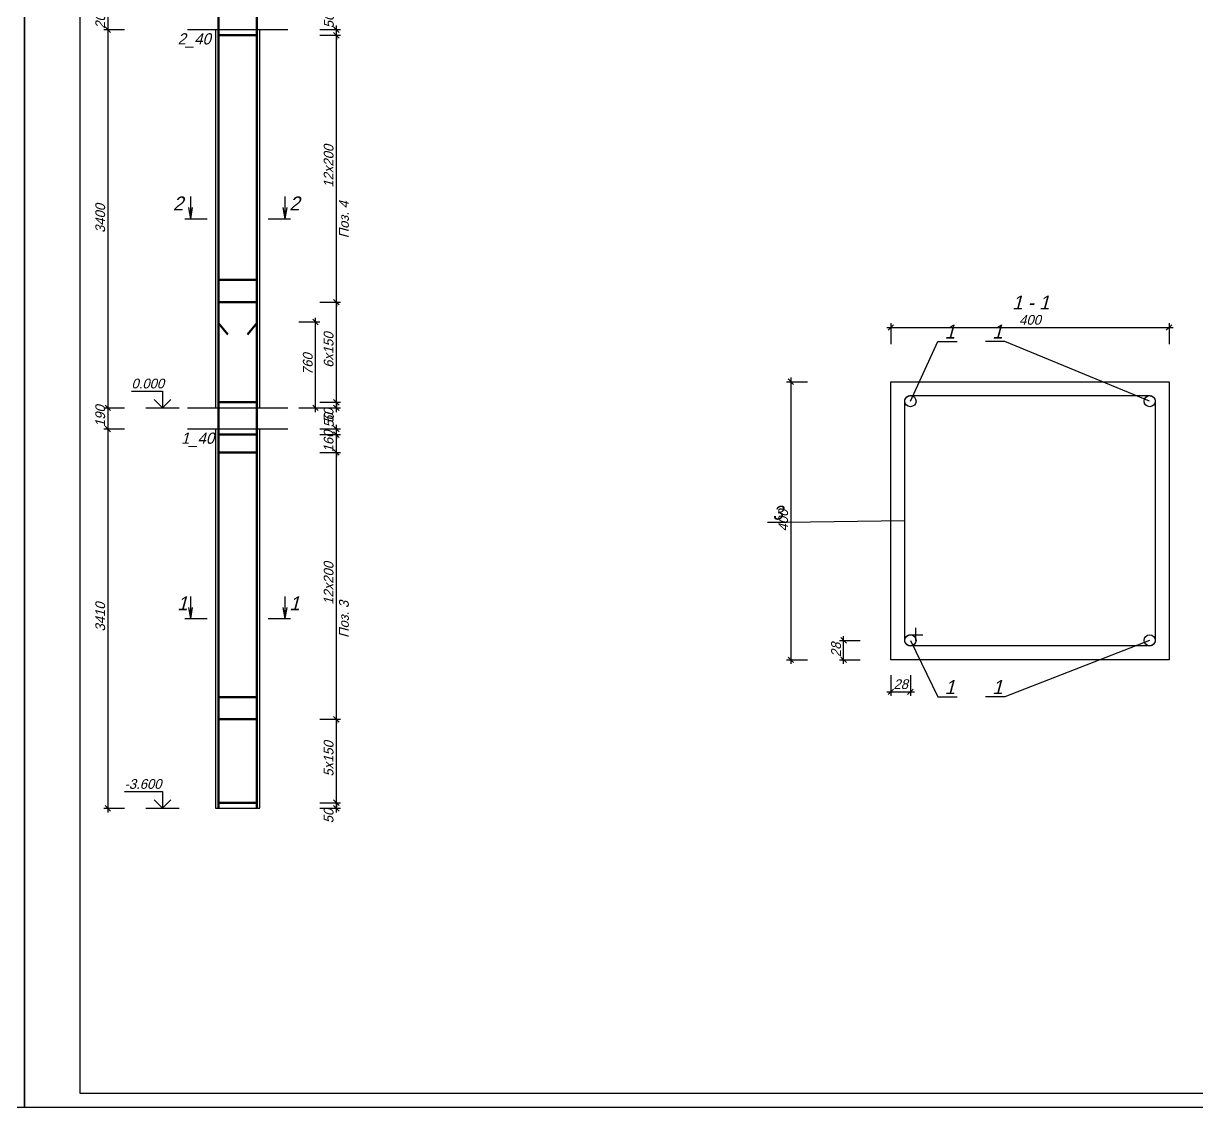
# Model space of a CAD drawing. Extents: x -483223 to 550073, y -164053 to -64662.
# Drawn here: x 382038 to 424207, y -124202 to -85218 of the extents above; entities that cross this region are included whole.
import ezdxf

# ---------------------------------------------------------------- set-up
doc = ezdxf.new("R2010")
doc.units = 0
doc.header["$MEASUREMENT"] = 0
doc.layers.get('0').update_dxf_attribs({"color": 40, "linetype": 'CONTINUOUS'})
for name, color, linetype in [('ARM', 3, 'CONTINUOUS'), ('OPAL', 4, 'CONTINUOUS'), ('OTM', 9, 'CONTINUOUS'), ('RAZM', 6, 'CONTINUOUS'), ('TEXT', 5, 'CONTINUOUS'), ('VYNOS', 3, 'CONTINUOUS')]:
    doc.layers.add(name, color=color, linetype=linetype)
doc.layers.add('АРМАТУРА', color=11, linetype='CONTINUOUS', lineweight=50)
doc.styles.add('MONOMAKH', font='MONOMAKH', dxfattribs={"height": 3})

msp = doc.modelspace()

# ---------------------------------------------------------------- linework, layer by layer
at = {"color": 7}
for p, q in [((382072.6753, -64801.5622), (382072.6753, -124201.5622)), ((382072.6753, -124201.5622), (382072.6753, -64801.5622)), ((384072.6753, -123701.5622), (384072.6753, -65301.5622)), ((465572.6753, -123701.5622), (384072.6753, -123701.5622)), ((382072.6753, -124201.5622), (298072.6753, -124201.5622)), ((466072.6753, -124201.5622), (382072.6753, -124201.5622))]:
    msp.add_line(p, q, dxfattribs=at)
at = {"layer": 'ARM', "color": 1}
for p, q in [((413763.2026, -98675.7535), (413765.4182, -98673.0588)), ((413765.4182, -98673.0588), (413767.6857, -98670.4068)), ((413767.6857, -98670.4068), (413769.9959, -98667.7914)), ((413769.9959, -98667.7914), (413772.3518, -98665.2188)), ((413772.3518, -98665.2188), (413774.7505, -98662.6859)), ((413774.7505, -98662.6859), (413777.195, -98660.1987)), ((413777.195, -98660.1987), (413779.6852, -98657.7512)), ((413779.6852, -98657.7512), (413782.212, -98655.3494)), ((413782.212, -98655.3494), (413784.7847, -98652.9904)), ((413784.7847, -98652.9904), (413787.397, -98650.6772)), ((413787.397, -98650.6772), (413790.049, -98648.4097)), ((413790.049, -98648.4097), (413792.7406, -98646.1911)), ((413792.7406, -98646.1911), (413795.4689, -98644.0183)), ((413795.4689, -98644.0183), (413798.2368, -98641.8912)), ((413798.2368, -98641.8912), (413801.0383, -98639.816)), ((413801.0383, -98639.816), (413803.8795, -98637.7866)), ((413803.8795, -98637.7866), (413806.7543, -98635.8121)), ((413806.7543, -98635.8121), (413809.6626, -98633.8834)), ((413809.6626, -98633.8834), (413812.6014, -98632.0065)), ((413812.6014, -98632.0065), (413815.5769, -98630.1816)), ((413815.5769, -98630.1816), (413818.5829, -98628.4116)), ((413818.5829, -98628.4116), (413821.6163, -98626.6904)), ((413821.6163, -98626.6904), (413824.6834, -98625.0241)), ((413824.6834, -98625.0241), (413827.7748, -98623.4128)), ((413827.7748, -98623.4128), (413830.8967, -98621.8533)), ((413830.8967, -98621.8533), (413834.0461, -98620.3488)), ((413834.0461, -98620.3488), (413837.22, -98618.9023)), ((413837.22, -98618.9023), (413840.4182, -98617.5076)), ((413840.4182, -98617.5076), (413843.6409, -98616.171)), ((413843.6409, -98616.171), (413846.8849, -98614.8892)), ((413846.8849, -98614.8892), (413850.1533, -98613.6655)), ((413850.1533, -98613.6655), (413853.4401, -98612.4997)), ((413853.4401, -98612.4997), (413856.7482, -98611.3919)), ((413856.7482, -98611.3919), (413860.0746, -98610.3391)), ((413860.0746, -98610.3391), (413863.4193, -98609.3472)), ((413863.4193, -98609.3472), (413866.7824, -98608.4103)), ((413866.7824, -98608.4103), (413870.1576, -98607.5345)), ((413870.1576, -98607.5345), (413873.5512, -98606.7197)), ((413873.5512, -98606.7197), (413876.9569, -98605.9628)), ((413876.9569, -98605.9628), (413880.3749, -98605.264)), ((413880.3749, -98605.264), (413883.8051, -98604.6262)), ((413883.8051, -98604.6262), (413887.2444, -98604.0463)), ((413887.2444, -98604.0463), (413890.6959, -98603.5275)), ((413890.6959, -98603.5275), (413894.1536, -98603.0698)), ((413894.1536, -98603.0698), (413897.6204, -98602.673)), ((413897.6204, -98602.673), (413901.0933, -98602.3373)), ((413901.0933, -98602.3373), (413904.5692, -98602.0596)), ((413904.5692, -98602.0596), (413908.0513, -98601.843)), ((413908.0513, -98601.843), (413911.5394, -98601.6904)), ((413911.5394, -98601.6904), (413915.0245, -98601.5958)), ((413915.0245, -98601.5958), (413918.5158, -98601.5622)), ((413918.5158, -98601.5622), (413918.6744, -98601.5622)), ((413918.6744, -98601.5622), (422518.6744, -98601.5622)), ((422518.6744, -98601.5622), (422522.1626, -98601.5927)), ((422522.1626, -98601.5927), (422525.6508, -98601.6843)), ((422525.6508, -98601.6843), (422529.1359, -98601.8369)), ((422529.1359, -98601.8369), (422532.6179, -98602.0505)), ((422532.6179, -98602.0505), (422536.0969, -98602.3221)), ((422536.0969, -98602.3221), (422539.5698, -98602.6578)), ((422539.5698, -98602.6578), (422543.0366, -98603.0515)), ((422543.0366, -98603.0515), (422546.4943, -98603.5062)), ((422546.4943, -98603.5062), (422549.9458, -98604.0219)), ((422549.9458, -98604.0219), (422553.3882, -98604.5987)), ((422553.3882, -98604.5987), (422556.8184, -98605.2335)), ((422556.8184, -98605.2335), (422560.2363, -98605.9293)), ((422560.2363, -98605.9293), (422563.6421, -98606.683)), ((422563.6421, -98606.683), (422567.0357, -98607.4979)), ((422567.0357, -98607.4979), (422570.4139, -98608.3707)), ((422570.4139, -98608.3707), (422573.7739, -98609.3015)), ((422573.7739, -98609.3015), (422577.1187, -98610.2933)), ((422577.1187, -98610.2933), (422580.4481, -98611.34)), ((422580.4481, -98611.34), (422583.7562, -98612.4478)), ((422583.7562, -98612.4478), (422587.046, -98613.6105)), ((422587.046, -98613.6105), (422590.3145, -98614.8343)), ((422590.3145, -98614.8343), (422593.5585, -98616.1099)), ((422593.5585, -98616.1099), (422596.7842, -98617.4466)), ((422596.7842, -98617.4466), (422599.9824, -98618.8351)), ((422599.9824, -98618.8351), (422603.1593, -98620.2817)), ((422603.1593, -98620.2817), (422606.3087, -98621.7831)), ((422606.3087, -98621.7831), (422609.4307, -98623.3395)), ((422609.4307, -98623.3395), (422612.5252, -98624.9509)), ((422612.5252, -98624.9509), (422615.5922, -98626.6141)), ((422615.5922, -98626.6141), (422618.6287, -98628.3322)), ((422618.6287, -98628.3322), (422621.6347, -98630.1022)), ((422621.6347, -98630.1022), (422624.6101, -98631.9241)), ((422624.6101, -98631.9241), (422627.552, -98633.7979)), ((422627.552, -98633.7979), (422630.4634, -98635.7205)), ((422630.4634, -98635.7205), (422633.3381, -98637.6981)), ((422633.3381, -98637.6981), (422636.1793, -98639.7214)), ((422636.1793, -98639.7214), (422638.9839, -98641.7966)), ((422638.9839, -98641.7966), (422641.7549, -98643.9206)), ((422641.7549, -98643.9206), (422644.4862, -98646.0904)), ((422644.4862, -98646.0904), (422647.1779, -98648.309)), ((422647.1779, -98648.309), (422649.8329, -98650.5734)), ((422649.8329, -98650.5734), (422652.4452, -98652.8836)), ((422652.4452, -98652.8836), (422655.0178, -98655.2396)), ((422655.0178, -98655.2396), (422657.5508, -98657.6413)), ((422657.5508, -98657.6413), (422660.038, -98660.0858)), ((422660.038, -98660.0858), (422662.4855, -98662.5729)), ((422662.4855, -98662.5729), (422664.8872, -98665.1028)), ((422664.8872, -98665.1028), (422667.2462, -98667.6724)), ((422667.2462, -98667.6724), (422669.5595, -98670.2847)), ((422669.5595, -98670.2847), (422671.8269, -98672.9367)), ((422671.8269, -98672.9367), (422674.0455, -98675.6284)), ((413718.6744, -98801.5622), (413718.705, -98798.074)), ((413718.6744, -107401.5622), (413718.6744, -98801.5622)), ((413718.705, -98798.074), (413718.7965, -98794.5859)), ((413718.7965, -98794.5859), (413718.9491, -98791.1008)), ((413718.9491, -98791.1008), (413719.1597, -98787.6187)), ((413719.1597, -98787.6187), (413719.4343, -98784.1397)), ((413719.4343, -98784.1397), (413719.77, -98780.6668)), ((413719.77, -98780.6668), (413720.1637, -98777.2)), ((413720.1637, -98777.2), (413720.6184, -98773.7424)), ((413720.6184, -98773.7424), (413721.1342, -98770.2908)), ((413721.1342, -98770.2908), (413721.7109, -98766.8515)), ((413721.7109, -98766.8515), (413722.3457, -98763.4183)), ((413722.3457, -98763.4183), (413723.0415, -98760.0003)), ((413723.0415, -98760.0003), (413723.7953, -98756.5945)), ((413723.7953, -98756.5945), (413724.6101, -98753.201)), ((413724.6101, -98753.201), (413725.4829, -98749.8257)), ((413725.4829, -98749.8257), (413726.4137, -98746.4627)), ((413726.4137, -98746.4627), (413727.4055, -98743.118)), ((413727.4055, -98743.118), (413728.4523, -98739.7885)), ((413728.4523, -98739.7885), (413729.5601, -98736.4804)), ((413729.5601, -98736.4804), (413730.7228, -98733.1906)), ((413730.7228, -98733.1906), (413731.9435, -98729.9222)), ((413731.9435, -98729.9222), (413733.2222, -98726.6782)), ((413733.2222, -98726.6782), (413734.5588, -98723.4525)), ((413734.5588, -98723.4525), (413735.9474, -98720.2542)), ((413735.9474, -98720.2542), (413737.3939, -98717.0804)), ((413737.3939, -98717.0804), (413738.8954, -98713.931)), ((413738.8954, -98713.931), (413740.4518, -98710.806)), ((413740.4518, -98710.806), (413742.0601, -98707.7115)), ((413742.0601, -98707.7115), (413743.7263, -98704.6445)), ((413743.7263, -98704.6445), (413745.4414, -98701.608)), ((413745.4414, -98701.608), (413747.2114, -98698.602)), ((413747.2114, -98698.602), (413749.0333, -98695.6265)), ((413749.0333, -98695.6265), (413750.9071, -98692.6846)), ((413750.9071, -98692.6846), (413752.8328, -98689.7733)), ((413752.8328, -98689.7733), (413754.8073, -98686.8985)), ((413754.8073, -98686.8985), (413756.8336, -98684.0573)), ((413756.8336, -98684.0573), (413758.9088, -98681.2528)), ((413758.9088, -98681.2528), (413761.0298, -98678.4848)), ((413761.0298, -98678.4848), (413763.2026, -98675.7535)), ((422674.0455, -98675.6284), (422676.2184, -98678.3566)), ((422676.2184, -98678.3566), (422678.3455, -98681.1246)), ((422678.3455, -98681.1246), (422680.4207, -98683.9291)), ((422680.4207, -98683.9291), (422682.4501, -98686.7673)), ((422682.4501, -98686.7673), (422684.4276, -98689.642)), ((422684.4276, -98689.642), (422686.3533, -98692.5504)), ((422686.3533, -98692.5504), (422688.2301, -98695.4923)), ((422688.2301, -98695.4923), (422690.0551, -98698.4647)), ((422690.0551, -98698.4647), (422691.8251, -98701.4706)), ((422691.8251, -98701.4706), (422693.5463, -98704.5071)), ((422693.5463, -98704.5071), (422695.2125, -98707.5711)), ((422695.2125, -98707.5711), (422696.8239, -98710.6656)), ((422696.8239, -98710.6656), (422698.3833, -98713.7875)), ((422698.3833, -98713.7875), (422699.8878, -98716.9339)), ((422699.8878, -98716.9339), (422701.3344, -98720.1077)), ((422701.3344, -98720.1077), (422702.729, -98723.306)), ((422702.729, -98723.306), (422704.0657, -98726.5286)), ((422704.0657, -98726.5286), (422705.3474, -98729.7757)), ((422705.3474, -98729.7757), (422706.5712, -98733.0411)), ((422706.5712, -98733.0411), (422707.7369, -98736.3309)), ((422707.7369, -98736.3309), (422708.8447, -98739.639)), ((422708.8447, -98739.639), (422709.8976, -98742.9654)), ((422709.8976, -98742.9654), (422710.8894, -98746.3101)), ((422710.8894, -98746.3101), (422711.8263, -98749.6701)), ((422711.8263, -98749.6701), (422712.7022, -98753.0484)), ((422712.7022, -98753.0484), (422713.517, -98756.4389)), ((422713.517, -98756.4389), (422714.2738, -98759.8447)), ((422714.2738, -98759.8447), (422714.9727, -98763.2626)), ((422714.9727, -98763.2626), (422715.6105, -98766.6928)), ((422715.6105, -98766.6928), (422716.1903, -98770.1352)), ((422716.1903, -98770.1352), (422716.7061, -98773.5837)), ((422716.7061, -98773.5837), (422717.1669, -98777.0413)), ((422717.1669, -98777.0413), (422717.5636, -98780.5081)), ((422717.5636, -98780.5081), (422717.8993, -98783.981)), ((422717.8993, -98783.981), (422718.177, -98787.46)), ((422718.177, -98787.46), (422718.3906, -98790.9421)), ((422718.3906, -98790.9421), (422718.5463, -98794.4272)), ((422718.5463, -98794.4272), (422718.6409, -98797.9153)), ((422718.6409, -98797.9153), (422718.6744, -98801.4035)), ((422718.6744, -98801.4035), (422718.6744, -98801.5622)), ((422718.6744, -98801.5622), (422718.6744, -107401.5622)), ((414118.6744, -107401.5622), (414118.6744, -106951.5622)), ((413718.6744, -107401.7209), (413718.7019, -107398.2327)), ((413718.6744, -107401.8826), (413718.6744, -107401.5622)), ((413718.708, -107405.2091), (413718.6744, -107401.7209)), ((413718.7111, -107405.3708), (413718.6744, -107401.8826)), ((413718.7019, -107398.2327), (413718.7904, -107394.7446)), ((413718.8026, -107408.6972), (413718.708, -107405.2091)), ((413718.8087, -107408.8559), (413718.7111, -107405.3708)), ((413718.7904, -107394.7446), (413718.9399, -107391.2595)), ((413718.9552, -107412.1823), (413718.8026, -107408.6972)), ((413718.9644, -107412.3441), (413718.8087, -107408.8559)), ((413718.9399, -107391.2595), (413719.1505, -107387.7774)), ((413719.1719, -107415.6644), (413718.9552, -107412.1823)), ((413719.1841, -107415.8261), (413718.9644, -107412.3441)), ((413719.1505, -107387.7774), (413719.4221, -107384.2984)), ((413719.4496, -107419.1434), (413719.1719, -107415.6644)), ((413719.4618, -107419.3021), (413719.1841, -107415.8261)), ((413719.4221, -107384.2984), (413719.7517, -107380.8255)), ((413719.7853, -107422.6163), (413719.4496, -107419.1434)), ((413719.8036, -107422.775), (413719.4618, -107419.3021)), ((413719.7517, -107380.8255), (413720.1454, -107377.3587)), ((413720.182, -107426.08), (413719.7853, -107422.6163)), ((413720.2034, -107426.2418), (413719.8036, -107422.775)), ((413720.1454, -107377.3587), (413720.5971, -107373.898)), ((413720.6398, -107429.5407), (413720.182, -107426.08)), ((413720.6642, -107429.6994), (413720.2034, -107426.2418)), ((413720.5971, -107373.898), (413721.1097, -107370.4465)), ((413721.1586, -107432.9892), (413720.6398, -107429.5407)), ((413721.183, -107433.1479), (413720.6642, -107429.6994)), ((413721.1097, -107370.4465), (413721.6835, -107367.0071)), ((413721.7384, -107436.4316), (413721.1586, -107432.9892)), ((413721.7659, -107436.5872), (413721.183, -107433.1479)), ((413721.6835, -107367.0071), (413722.3152, -107363.5739)), ((413722.3762, -107439.8618), (413721.7384, -107436.4316)), ((413722.4067, -107440.0174), (413721.7659, -107436.5872)), ((413722.3152, -107363.5739), (413723.0079, -107360.1559)), ((413723.072, -107443.2797), (413722.3762, -107439.8618)), ((413723.1056, -107443.4354), (413722.4067, -107440.0174)), ((413723.0079, -107360.1559), (413723.7587, -107356.7502)), ((413723.8319, -107446.6855), (413723.072, -107443.2797)), ((413723.8685, -107446.8411), (413723.1056, -107443.4354)), ((413723.7587, -107356.7502), (413724.5704, -107353.3566)), ((413724.6467, -107450.076), (413723.8319, -107446.6855)), ((413724.6864, -107450.2316), (413723.8685, -107446.8411)), ((413724.5704, -107353.3566), (413725.4402, -107349.9783)), ((413725.5226, -107453.4543), (413724.6467, -107450.076)), ((413725.5653, -107453.6069), (413724.6864, -107450.2316)), ((413725.4402, -107349.9783), (413726.371, -107346.6153)), ((413726.4595, -107456.8143), (413725.5226, -107453.4543)), ((413726.5022, -107456.9699), (413725.5653, -107453.6069)), ((413726.371, -107346.6153), (413727.3597, -107343.2675)), ((413727.4513, -107460.159), (413726.4595, -107456.8143)), ((413727.4971, -107460.3116), (413726.5022, -107456.9699)), ((413727.3597, -107343.2675), (413728.4034, -107339.9411)), ((413728.5011, -107463.4854), (413727.4513, -107460.159)), ((413728.553, -107463.638), (413727.4971, -107460.3116)), ((413728.4034, -107339.9411), (413729.5082, -107336.6299)), ((413729.6119, -107466.7935), (413728.5011, -107463.4854)), ((413729.6638, -107466.9461), (413728.553, -107463.638)), ((413729.5082, -107336.6299), (413730.6709, -107333.3402)), ((413730.7777, -107470.0803), (413729.6119, -107466.7935)), ((413730.8326, -107470.2329), (413729.6638, -107466.9461)), ((413730.6709, -107333.3402), (413731.8886, -107330.0717)), ((413732.0015, -107473.3487), (413730.7777, -107470.0803)), ((413732.0595, -107473.4982), (413730.8326, -107470.2329)), ((413731.8886, -107330.0717), (413733.1642, -107326.8247)), ((413733.2832, -107476.5927), (413732.0015, -107473.3487)), ((413733.3412, -107476.7423), (413732.0595, -107473.4982)), ((413733.1642, -107326.8247), (413734.4948, -107323.5989)), ((413734.6199, -107479.8154), (413733.2832, -107476.5927)), ((413734.6809, -107479.9649), (413733.3412, -107476.7423)), ((413734.4948, -107323.5989), (413735.8833, -107320.3976)), ((413736.0115, -107483.0167), (413734.6199, -107479.8154)), ((413736.0786, -107483.1632), (413734.6809, -107479.9649)), ((413735.8833, -107320.3976), (413737.3268, -107317.2238)), ((413737.4611, -107486.1905), (413736.0115, -107483.0167)), ((413737.5282, -107486.3339), (413736.0786, -107483.1632)), ((413737.3268, -107317.2238), (413738.8252, -107314.0714)), ((413738.9656, -107489.3369), (413737.4611, -107486.1905)), ((413739.0358, -107489.4803), (413737.5282, -107486.3339)), ((413738.8252, -107314.0714), (413740.3785, -107310.9494)), ((413740.522, -107492.4588), (413738.9656, -107489.3369)), ((413740.5952, -107492.6022), (413739.0358, -107489.4803)), ((413740.3785, -107310.9494), (413741.9868, -107307.8519)), ((413742.1364, -107495.5533), (413740.522, -107492.4588)), ((413742.2127, -107495.6937), (413740.5952, -107492.6022)), ((413741.9868, -107307.8519), (413743.65, -107304.7849)), ((413743.8026, -107498.6173), (413742.1364, -107495.5533)), ((413743.8789, -107498.7576), (413742.2127, -107495.6937)), ((413743.65, -107304.7849), (413745.3621, -107301.7453)), ((413745.5208, -107501.6538), (413743.8026, -107498.6173)), ((413745.6032, -107501.7911), (413743.8789, -107498.7576)), ((413745.3621, -107301.7453), (413747.1321, -107298.7393)), ((413747.2938, -107504.6597), (413745.5208, -107501.6538)), ((413747.3762, -107504.7971), (413745.6032, -107501.7911)), ((413747.1321, -107298.7393), (413748.9509, -107295.7608)), ((413749.1188, -107507.6321), (413747.2938, -107504.6597)), ((413749.2042, -107507.7695), (413747.3762, -107504.7971)), ((413748.9509, -107295.7608), (413750.8217, -107292.8159)), ((413750.9956, -107510.574), (413749.1188, -107507.6321)), ((413751.0811, -107510.7083), (413749.2042, -107507.7695)), ((413750.8217, -107292.8159), (413752.7443, -107289.9045)), ((413752.9213, -107513.4824), (413750.9956, -107510.574)), ((413753.0128, -107513.6136), (413751.0811, -107510.7083)), ((413752.7443, -107289.9045), (413754.7188, -107287.0267)), ((413754.8988, -107516.3571), (413752.9213, -107513.4824)), ((413754.9904, -107516.4883), (413753.0128, -107513.6136)), ((413754.7188, -107287.0267), (413756.739, -107284.1855)), ((413756.9252, -107519.1953), (413754.8988, -107516.3571)), ((413757.0198, -107519.3265), (413754.9904, -107516.4883)), ((413756.739, -107284.1855), (413758.8112, -107281.3779)), ((413759.0034, -107521.9998), (413756.9252, -107519.1953)), ((413759.1011, -107522.128), (413757.0198, -107519.3265)), ((413758.8112, -107281.3779), (413760.9321, -107278.6099)), ((413761.1274, -107524.7647), (413759.0034, -107521.9998)), ((413761.2282, -107524.8929), (413759.1011, -107522.128)), ((413760.9321, -107278.6099), (413763.1019, -107275.8756)), ((413763.3003, -107527.496), (413761.1274, -107524.7647)), ((413763.401, -107527.6212), (413761.2282, -107524.8929)), ((413763.1019, -107275.8756), (413765.3175, -107273.1809)), ((413765.522, -107530.1877), (413763.3003, -107527.496)), ((413765.6257, -107530.3098), (413763.401, -107527.6212)), ((413765.3175, -107273.1809), (413767.5819, -107270.5258)), ((413767.5819, -107270.5258), (413769.889, -107267.9105)), ((413769.889, -107267.9105), (413772.242, -107265.3348)), ((413772.242, -107265.3348), (413774.6406, -107262.8018)), ((413774.6406, -107262.8018), (413777.0851, -107260.3085)), ((413777.0851, -107260.3085), (413779.5692, -107257.861)), ((413779.5692, -107257.861), (413782.0961, -107255.4562)), ((413782.0961, -107255.4562), (413784.6657, -107253.0972)), ((413784.6657, -107253.0972), (413787.278, -107250.7809)), ((413787.278, -107250.7809), (413789.9269, -107248.5135)), ((413789.9269, -107248.5135), (413792.6155, -107246.2888)), ((413792.6155, -107246.2888), (413795.3438, -107244.1159)), ((413795.3438, -107244.1159), (413798.1086, -107241.9888)), ((413798.1086, -107241.9888), (413800.9102, -107239.9075)), ((413800.9102, -107239.9075), (413803.7483, -107237.8781)), ((413803.7483, -107237.8781), (413806.6231, -107235.9006)), ((413806.6231, -107235.9006), (413809.5283, -107233.9688)), ((413809.5283, -107233.9688), (413812.4672, -107232.092)), ((413812.4672, -107232.092), (413815.4396, -107230.264)), ((413815.4396, -107230.264), (413818.4456, -107228.4909)), ((413818.4456, -107228.4909), (413821.479, -107226.7667)), ((413821.479, -107226.7667), (413824.543, -107225.1004)), ((413824.543, -107225.1004), (413827.6344, -107223.483)), ((413827.6344, -107223.483), (413830.7564, -107221.9235)), ((413830.7564, -107221.9235), (413833.9027, -107220.416)), ((413833.9027, -107220.416), (413837.0735, -107218.9664)), ((413837.0735, -107218.9664), (413840.2717, -107217.5687)), ((413840.2717, -107217.5687), (413843.4944, -107216.2289)), ((413843.4944, -107216.2289), (413846.7384, -107214.9472)), ((413846.7384, -107214.9472), (413850.0038, -107213.7204)), ((413850.0038, -107213.7204), (413853.2905, -107212.5516)), ((413853.2905, -107212.5516), (413856.5986, -107211.4407)), ((413856.5986, -107211.4407), (413859.9251, -107210.3848)), ((413859.9251, -107210.3848), (413863.2667, -107209.39)), ((413863.2667, -107209.39), (413866.6298, -107208.4531)), ((413866.6298, -107208.4531), (413870.005, -107207.5742)), ((413870.005, -107207.5742), (413873.3955, -107206.7563)), ((413873.3955, -107206.7563), (413876.8013, -107205.9934)), ((413876.8013, -107205.9934), (413880.2192, -107205.2945)), ((413880.2192, -107205.2945), (413883.6494, -107204.6536)), ((413883.6494, -107204.6536), (413887.0888, -107204.0707)), ((413887.0888, -107204.0707), (413890.5372, -107203.5519)), ((413890.5372, -107203.5519), (413893.9979, -107203.0911)), ((413893.9979, -107203.0911), (413897.4617, -107202.6914)), ((413897.4617, -107202.6914), (413900.9346, -107202.3496)), ((413900.9346, -107202.3496), (413904.4136, -107202.0718)), ((413904.4136, -107202.0718), (413907.8956, -107201.8521)), ((413907.8956, -107201.8521), (413911.3807, -107201.6965)), ((413911.3807, -107201.6965), (413914.8659, -107201.5988)), ((413914.8659, -107201.5988), (413918.3571, -107201.5622)), ((413918.3571, -107201.5622), (413918.6744, -107201.5622)), ((413918.6744, -107201.5622), (414368.6744, -107201.5622)), ((414074.1462, -107527.374), (414071.9276, -107530.0656)), ((414076.3191, -107524.6426), (414074.1462, -107527.374)), ((414078.4401, -107521.8716), (414076.3191, -107524.6426)), ((414080.5153, -107519.0671), (414078.4401, -107521.8716)), ((414082.5416, -107516.2259), (414080.5153, -107519.0671)), ((414084.5161, -107513.3511), (414082.5416, -107516.2259)), ((414086.4418, -107510.4398), (414084.5161, -107513.3511)), ((414088.3156, -107507.4979), (414086.4418, -107510.4398)), ((414090.1375, -107504.5224), (414088.3156, -107507.4979)), ((414091.9075, -107501.5164), (414090.1375, -107504.5224)), ((414093.6226, -107498.4799), (414091.9075, -107501.5164)), ((414095.2858, -107495.4129), (414093.6226, -107498.4799)), ((414096.8971, -107492.3184), (414095.2858, -107495.4129)), ((414098.4535, -107489.1965), (414096.8971, -107492.3184)), ((414099.955, -107486.0471), (414098.4535, -107489.1965)), ((414101.4015, -107482.8702), (414099.955, -107486.0471)), ((414102.79, -107479.6719), (414101.4015, -107482.8702)), ((414104.1267, -107476.4462), (414102.79, -107479.6719)), ((414105.4054, -107473.2022), (414104.1267, -107476.4462)), ((414106.6261, -107469.9338), (414105.4054, -107473.2022)), ((414107.7888, -107466.644), (414106.6261, -107469.9338)), ((414108.8966, -107463.3359), (414107.7888, -107466.644)), ((414109.9434, -107460.0064), (414108.8966, -107463.3359)), ((414110.9352, -107456.6617), (414109.9434, -107460.0064)), ((414111.866, -107453.3017), (414110.9352, -107456.6617)), ((414112.7388, -107449.9234), (414111.866, -107453.3017)), ((414113.5536, -107446.5299), (414112.7388, -107449.9234)), ((414114.3074, -107443.1241), (414113.5536, -107446.5299)), ((414115.0032, -107439.7061), (414114.3074, -107443.1241)), ((414115.6379, -107436.2729), (414115.0032, -107439.7061)), ((414116.2147, -107432.8336), (414115.6379, -107436.2729)), ((414116.7305, -107429.382), (414116.2147, -107432.8336)), ((414117.1852, -107425.9244), (414116.7305, -107429.382)), ((414117.5789, -107422.4576), (414117.1852, -107425.9244)), ((414117.9146, -107418.9847), (414117.5789, -107422.4576)), ((414118.1892, -107415.5057), (414117.9146, -107418.9847)), ((414118.3998, -107412.0236), (414118.1892, -107415.5057)), ((414118.5524, -107408.5385), (414118.3998, -107412.0236)), ((414118.6439, -107405.0504), (414118.5524, -107408.5385)), ((414118.6744, -107401.5622), (414118.6439, -107405.0504)), ((422674.1462, -107527.3709), (422671.9276, -107530.0656)), ((422676.3191, -107524.6426), (422674.1462, -107527.3709)), ((422678.4401, -107521.8716), (422676.3191, -107524.6426)), ((422680.5153, -107519.0671), (422678.4401, -107521.8716)), ((422682.5416, -107516.2259), (422680.5153, -107519.0671)), ((422684.5161, -107513.3511), (422682.5416, -107516.2259)), ((422686.4387, -107510.4398), (422684.5161, -107513.3511)), ((422688.3125, -107507.4979), (422686.4387, -107510.4398)), ((422690.1344, -107504.5224), (422688.3125, -107507.4979)), ((422691.9044, -107501.5164), (422690.1344, -107504.5224)), ((422693.6226, -107498.4799), (422691.9044, -107501.5164)), ((422695.2858, -107495.4129), (422693.6226, -107498.4799)), ((422696.8971, -107492.3184), (422695.2858, -107495.4129)), ((422698.4535, -107489.1934), (422696.8971, -107492.3184)), ((422699.955, -107486.0471), (422698.4535, -107489.1934)), ((422701.4015, -107482.8702), (422699.955, -107486.0471)), ((422702.79, -107479.6719), (422701.4015, -107482.8702)), ((422704.1267, -107476.4462), (422702.79, -107479.6719)), ((422705.4024, -107473.2022), (422704.1267, -107476.4462)), ((422706.6261, -107469.9338), (422705.4024, -107473.2022)), ((422707.7888, -107466.644), (422706.6261, -107469.9338)), ((422708.8966, -107463.3359), (422707.7888, -107466.644)), ((422709.9434, -107460.0064), (422708.8966, -107463.3359)), ((422710.9352, -107456.6617), (422709.9434, -107460.0064)), ((422711.866, -107453.3017), (422710.9352, -107456.6617)), ((422712.7388, -107449.9234), (422711.866, -107453.3017)), ((422713.5536, -107446.5299), (422712.7388, -107449.9234)), ((422714.3074, -107443.1241), (422713.5536, -107446.5299)), ((422715.0032, -107439.7061), (422714.3074, -107443.1241)), ((422715.6379, -107436.2729), (422715.0032, -107439.7061)), ((422716.2147, -107432.8336), (422715.6379, -107436.2729)), ((422716.7305, -107429.382), (422716.2147, -107432.8336)), ((422717.1852, -107425.9244), (422716.7305, -107429.382)), ((422717.5789, -107422.4576), (422717.1852, -107425.9244)), ((422717.9146, -107418.9847), (422717.5789, -107422.4576)), ((422718.1862, -107415.5057), (422717.9146, -107418.9847)), ((422718.3998, -107412.0236), (422718.1862, -107415.5057)), ((422718.5524, -107408.5385), (422718.3998, -107412.0236)), ((422718.6439, -107405.0504), (422718.5524, -107408.5385)), ((422718.6744, -107401.5622), (422718.6439, -107405.0504)), ((413767.7894, -107532.8397), (413765.522, -107530.1877)), ((413767.8932, -107532.9587), (413765.6257, -107530.3098)), ((413770.1027, -107535.452), (413767.7894, -107532.8397)), ((413770.2095, -107535.571), (413767.8932, -107532.9587)), ((413772.4586, -107538.0216), (413770.1027, -107535.452)), ((413772.5685, -107538.1375), (413770.2095, -107535.571)), ((413774.8634, -107540.5515), (413772.4586, -107538.0216)), ((413774.9733, -107540.6674), (413772.5685, -107538.1375)), ((413777.3079, -107543.0386), (413774.8634, -107540.5515)), ((413777.4208, -107543.1516), (413774.9733, -107540.6674)), ((413779.7981, -107545.4831), (413777.3079, -107543.0386)), ((413779.9141, -107545.596), (413777.4208, -107543.1516)), ((413782.328, -107547.8848), (413779.7981, -107545.4831)), ((413782.447, -107547.9947), (413779.9141, -107545.596)), ((413784.9037, -107550.2408), (413782.328, -107547.8848)), ((413785.0227, -107550.3476), (413782.447, -107547.9947)), ((413787.516, -107552.551), (413784.9037, -107550.2408)), ((413787.6381, -107552.6547), (413785.0227, -107550.3476)), ((413790.171, -107554.8154), (413787.516, -107552.551)), ((413790.2931, -107554.9191), (413787.6381, -107552.6547)), ((413792.8627, -107557.034), (413790.171, -107554.8154)), ((413792.9878, -107557.1347), (413790.2931, -107554.9191)), ((413795.594, -107559.2038), (413792.8627, -107557.034)), ((413795.7191, -107559.3045), (413792.9878, -107557.1347)), ((413798.3619, -107561.3278), (413795.594, -107559.2038)), ((413798.4901, -107561.4255), (413795.7191, -107559.3045)), ((413801.1665, -107563.403), (413798.3619, -107561.3278)), ((413801.2977, -107563.4976), (413798.4901, -107561.4255)), ((413804.0077, -107565.4263), (413801.1665, -107563.403)), ((413804.1389, -107565.5179), (413801.2977, -107563.4976)), ((413806.8855, -107567.4039), (413804.0077, -107565.4263)), ((413807.0167, -107567.4924), (413804.1389, -107565.5179)), ((413809.7938, -107569.3265), (413806.8855, -107567.4039)), ((413809.9281, -107569.415), (413807.0167, -107567.4924)), ((413812.7388, -107571.2003), (413809.7938, -107569.3265)), ((413812.8731, -107571.2857), (413809.9281, -107569.415)), ((413815.7142, -107573.0222), (413812.7388, -107571.2003)), ((413815.8516, -107573.1046), (413812.8731, -107571.2857)), ((413818.7202, -107574.7922), (413815.7142, -107573.0222)), ((413818.8576, -107574.8746), (413815.8516, -107573.1046)), ((413821.7567, -107576.5103), (413818.7202, -107574.7922)), ((413821.8971, -107576.5866), (413818.8576, -107574.8746)), ((413824.8237, -107578.1735), (413821.7567, -107576.5103)), ((413824.9641, -107578.2498), (413821.8971, -107576.5866)), ((413827.9182, -107579.7849), (413824.8237, -107578.1735)), ((413828.0617, -107579.8581), (413824.9641, -107578.2498)), ((413831.0402, -107581.3413), (413827.9182, -107579.7849)), ((413831.1836, -107581.4114), (413828.0617, -107579.8581)), ((413834.1896, -107582.8427), (413831.0402, -107581.3413)), ((413834.3361, -107582.9099), (413831.1836, -107581.4114)), ((413837.3665, -107584.2893), (413834.1896, -107582.8427)), ((413837.5099, -107584.3533), (413834.3361, -107582.9099)), ((413840.5647, -107585.6778), (413837.3665, -107584.2893)), ((413840.7112, -107585.7419), (413837.5099, -107584.3533)), ((413843.7874, -107587.0145), (413840.5647, -107585.6778)), ((413843.9369, -107587.0725), (413840.7112, -107585.7419)), ((413847.0344, -107588.2901), (413843.7874, -107587.0145)), ((413847.184, -107588.3481), (413843.9369, -107587.0725)), ((413850.3029, -107589.5139), (413847.0344, -107588.2901)), ((413850.4524, -107589.5657), (413847.184, -107588.3481)), ((413853.5927, -107590.6766), (413850.3029, -107589.5139)), ((413853.7422, -107590.7285), (413850.4524, -107589.5657)), ((413856.9008, -107591.7844), (413853.5927, -107590.6766)), ((413857.0534, -107591.8332), (413853.7422, -107590.7285)), ((413860.2272, -107592.8311), (413856.9008, -107591.7844)), ((413860.3798, -107592.8769), (413857.0534, -107591.8332)), ((413863.575, -107593.8229), (413860.2272, -107592.8311)), ((413863.7275, -107593.8657), (413860.3798, -107592.8769)), ((413866.9349, -107594.7537), (413863.575, -107593.8229)), ((413867.0906, -107594.7965), (413863.7275, -107593.8657)), ((413870.3132, -107595.6265), (413866.9349, -107594.7537)), ((413870.4689, -107595.6662), (413867.0906, -107594.7965)), ((413873.7068, -107596.4414), (413870.3132, -107595.6265)), ((413873.8624, -107596.478), (413870.4689, -107595.6662)), ((413877.1126, -107597.1951), (413873.7068, -107596.4414)), ((413877.2682, -107597.2287), (413873.8624, -107596.478)), ((413880.5305, -107597.8909), (413877.1126, -107597.1951)), ((413880.6892, -107597.9215), (413877.2682, -107597.2287)), ((413883.9607, -107598.5257), (413880.5305, -107597.8909)), ((413884.1194, -107598.5532), (413880.6892, -107597.9215)), ((413887.4031, -107599.1025), (413883.9607, -107598.5257)), ((413887.5618, -107599.1269), (413884.1194, -107598.5532)), ((413890.8546, -107599.6182), (413887.4031, -107599.1025)), ((413891.0103, -107599.6396), (413887.5618, -107599.1269)), ((413894.3123, -107600.0729), (413890.8546, -107599.6182)), ((413894.471, -107600.0913), (413891.0103, -107599.6396)), ((413897.7791, -107600.4666), (413894.3123, -107600.0729)), ((413897.9378, -107600.4849), (413894.471, -107600.0913)), ((413901.252, -107600.8023), (413897.7791, -107600.4666)), ((413901.4107, -107600.8145), (413897.9378, -107600.4849)), ((413904.731, -107601.077), (413901.252, -107600.8023)), ((413904.8897, -107601.0861), (413901.4107, -107600.8145)), ((413908.213, -107601.2875), (413904.731, -107601.077)), ((413908.3717, -107601.2967), (413904.8897, -107601.0861)), ((413911.6981, -107601.4401), (413908.213, -107601.2875)), ((413911.8568, -107601.4462), (413908.3717, -107601.2967)), ((413915.1863, -107601.5317), (413911.6981, -107601.4401)), ((413915.345, -107601.5347), (413911.8568, -107601.4462)), ((413918.6744, -107601.5622), (413915.1863, -107601.5317)), ((413918.8331, -107601.5622), (413915.345, -107601.5347)), ((422518.6744, -107601.5622), (413918.6744, -107601.5622)), ((413922.3213, -107601.5286), (413918.8331, -107601.5622)), ((413925.8095, -107601.434), (413922.3213, -107601.5286)), ((413929.2946, -107601.2814), (413925.8095, -107601.434)), ((413932.7766, -107601.0648), (413929.2946, -107601.2814)), ((413936.2556, -107600.7871), (413932.7766, -107601.0648)), ((413939.7285, -107600.4514), (413936.2556, -107600.7871)), ((413943.1953, -107600.0546), (413939.7285, -107600.4514)), ((413946.653, -107599.5969), (413943.1953, -107600.0546)), ((413950.1014, -107599.0781), (413946.653, -107599.5969)), ((413953.5438, -107598.4982), (413950.1014, -107599.0781)), ((413956.974, -107597.8604), (413953.5438, -107598.4982)), ((413960.392, -107597.1616), (413956.974, -107597.8604)), ((413963.7977, -107596.4047), (413960.392, -107597.1616)), ((413967.1882, -107595.5899), (413963.7977, -107596.4047)), ((413970.5665, -107594.7141), (413967.1882, -107595.5899)), ((413973.9265, -107593.7772), (413970.5665, -107594.7141)), ((413977.2712, -107592.7853), (413973.9265, -107593.7772)), ((413980.5977, -107591.7355), (413977.2712, -107592.7853)), ((413983.9058, -107590.6247), (413980.5977, -107591.7355)), ((413987.1956, -107589.4589), (413983.9058, -107590.6247)), ((413990.4609, -107588.2352), (413987.1956, -107589.4589)), ((413993.708, -107586.9534), (413990.4609, -107588.2352)), ((413996.9307, -107585.6168), (413993.708, -107586.9534)), ((414000.1289, -107584.2252), (413996.9307, -107585.6168)), ((414003.3027, -107582.7756), (414000.1289, -107584.2252)), ((414006.4491, -107581.2711), (414003.3027, -107582.7756)), ((414009.5711, -107579.7116), (414006.4491, -107581.2711)), ((414012.6655, -107578.1003), (414009.5711, -107579.7116)), ((414015.7295, -107576.434), (414012.6655, -107578.1003)), ((414018.766, -107574.7128), (414015.7295, -107576.434)), ((414021.772, -107572.9428), (414018.766, -107574.7128)), ((414024.7444, -107571.1179), (414021.772, -107572.9428)), ((414027.6863, -107569.241), (414024.7444, -107571.1179)), ((414030.5946, -107567.3154), (414027.6863, -107569.241)), ((414033.4694, -107565.3378), (414030.5946, -107567.3154)), ((414036.3075, -107563.3084), (414033.4694, -107565.3378)), ((414039.1121, -107561.2332), (414036.3075, -107563.3084)), ((414041.88, -107559.1061), (414039.1121, -107561.2332)), ((414044.6083, -107556.9333), (414041.88, -107559.1061)), ((414047.2999, -107554.7147), (414044.6083, -107556.9333)), ((414049.9519, -107552.4472), (414047.2999, -107554.7147)), ((414052.5642, -107550.134), (414049.9519, -107552.4472)), ((414055.1338, -107547.775), (414052.5642, -107550.134)), ((414057.6637, -107545.3732), (414055.1338, -107547.775)), ((414060.1509, -107542.9257), (414057.6637, -107545.3732)), ((414062.5953, -107540.4385), (414060.1509, -107542.9257)), ((414064.9971, -107537.9056), (414062.5953, -107540.4385)), ((414067.353, -107535.333), (414064.9971, -107537.9056)), ((414069.6632, -107532.7206), (414067.353, -107535.333)), ((414071.9276, -107530.0656), (414069.6632, -107532.7206)), ((422518.8331, -107601.5622), (422518.6744, -107601.5622)), ((422522.3213, -107601.5286), (422518.8331, -107601.5622)), ((422525.8095, -107601.434), (422522.3213, -107601.5286)), ((422529.2946, -107601.2784), (422525.8095, -107601.434)), ((422532.7766, -107601.0648), (422529.2946, -107601.2784)), ((422536.2556, -107600.7871), (422532.7766, -107601.0648)), ((422539.7285, -107600.4514), (422536.2556, -107600.7871)), ((422543.1953, -107600.0546), (422539.7285, -107600.4514)), ((422546.653, -107599.5938), (422543.1953, -107600.0546)), ((422550.1014, -107599.0781), (422546.653, -107599.5938)), ((422553.5438, -107598.4982), (422550.1014, -107599.0781)), ((422556.974, -107597.8604), (422553.5438, -107598.4982)), ((422560.392, -107597.1616), (422556.974, -107597.8604)), ((422563.7977, -107596.4047), (422560.392, -107597.1616)), ((422567.1882, -107595.5899), (422563.7977, -107596.4047)), ((422570.5665, -107594.7141), (422567.1882, -107595.5899)), ((422573.9265, -107593.7772), (422570.5665, -107594.7141)), ((422577.2712, -107592.7853), (422573.9265, -107593.7772)), ((422580.5977, -107591.7325), (422577.2712, -107592.7853)), ((422583.9058, -107590.6247), (422580.5977, -107591.7325)), ((422587.1956, -107589.4589), (422583.9058, -107590.6247)), ((422590.4609, -107588.2352), (422587.1956, -107589.4589)), ((422593.708, -107586.9534), (422590.4609, -107588.2352)), ((422596.9307, -107585.6168), (422593.708, -107586.9534)), ((422600.1289, -107584.2221), (422596.9307, -107585.6168)), ((422603.3027, -107582.7756), (422600.1289, -107584.2221)), ((422606.4491, -107581.2711), (422603.3027, -107582.7756)), ((422609.5711, -107579.7116), (422606.4491, -107581.2711)), ((422612.6655, -107578.1003), (422609.5711, -107579.7116)), ((422615.7295, -107576.434), (422612.6655, -107578.1003)), ((422618.766, -107574.7128), (422615.7295, -107576.434)), ((422621.772, -107572.9428), (422618.766, -107574.7128)), ((422624.7444, -107571.1179), (422621.772, -107572.9428)), ((422627.6863, -107569.241), (422624.7444, -107571.1179)), ((422630.5946, -107567.3154), (422627.6863, -107569.241)), ((422633.4694, -107565.3378), (422630.5946, -107567.3154)), ((422636.3075, -107563.3084), (422633.4694, -107565.3378)), ((422639.1121, -107561.2332), (422636.3075, -107563.3084)), ((422641.88, -107559.1061), (422639.1121, -107561.2332)), ((422644.6083, -107556.9333), (422641.88, -107559.1061)), ((422647.2999, -107554.7147), (422644.6083, -107556.9333)), ((422649.9519, -107552.4472), (422647.2999, -107554.7147)), ((422652.5642, -107550.134), (422649.9519, -107552.4472)), ((422655.1338, -107547.775), (422652.5642, -107550.134)), ((422657.6637, -107545.3732), (422655.1338, -107547.775)), ((422660.1509, -107542.9257), (422657.6637, -107545.3732)), ((422662.5953, -107540.4385), (422660.1509, -107542.9257)), ((422664.9971, -107537.9056), (422662.5953, -107540.4385)), ((422667.353, -107535.333), (422664.9971, -107537.9056)), ((422669.6632, -107532.7176), (422667.353, -107535.333)), ((422671.9276, -107530.0656), (422669.6632, -107532.7176))]:
    msp.add_line(p, q, dxfattribs=at)
for centre in [(413922.6753, -98801.5622), (422522.6753, -98801.5622), (413922.6753, -107401.5622), (422522.6753, -107401.5622)]:
    msp.add_circle(centre, 200, dxfattribs=at)
at = {"layer": 'OPAL', "color": 74}
for p, q in [((387937.6755, -85441.5646), (391537.6755, -85441.5646)), ((388937.6755, -85441.5646), (388937.6755, -99041.5646)), ((390537.6755, -99041.5646), (390537.6755, -85441.5646)), ((387937.6755, -99041.5646), (391537.6755, -99041.5646)), ((387937.6755, -99801.5653), (391537.6755, -99801.5653)), ((388937.6755, -99801.5653), (388937.6755, -113441.5646)), ((390537.6755, -113441.5646), (390537.6755, -99801.5653)), ((388937.6755, -113441.5646), (390537.6755, -113441.5646))]:
    msp.add_line(p, q, dxfattribs=at)
msp.add_lwpolyline([(413218.6744, -98101.5622), (423218.6744, -98101.5622), (423218.6744, -108101.5622), (413218.6744, -108101.5622), (413218.6744, -98101.5622)], dxfattribs=at)
at = {"layer": 'OTM', "color": 7}
for p, q in [((392687.6755, -85441.5646), (393437.6755, -85441.5646)), ((393187.6755, -85341.5646), (393387.6755, -85541.5646)), ((393187.6755, -85541.5646), (393387.6755, -85741.5646)), ((393287.6755, -99191.5646), (393287.6755, -85291.5646)), ((393287.6755, -85641.5646), (393287.6755, -85491.5646)), ((392687.6755, -85641.5646), (393437.6755, -85641.5646)), ((393287.6755, -85641.5646), (393287.6755, -85791.5646)), ((388037.6755, -91441.5646), (388037.6755, -92241.5646)), ((391437.6755, -91441.5646), (391437.6755, -92241.5646)), ((387967.1753, -91841.5646), (388037.6755, -92241.5646)), ((388108.1756, -91841.5646), (388037.6755, -92241.5646)), ((391367.1753, -91841.5646), (391437.6755, -92241.5646)), ((391508.1756, -91841.5646), (391437.6755, -92241.5646)), ((387837.6755, -92241.5646), (388637.6755, -92241.5646)), ((388011.4753, -91941.5646), (388037.6755, -92241.5646)), ((388063.8756, -91941.5646), (388037.6755, -92241.5646)), ((390837.6755, -92241.5646), (391637.6755, -92241.5646)), ((391411.4753, -91941.5646), (391437.6755, -92241.5646)), ((391463.8756, -91941.5646), (391437.6755, -92241.5646)), ((392687.6755, -95241.5646), (393437.6755, -95241.5646)), ((393187.6755, -95141.5646), (393387.6755, -95341.5646)), ((393287.6755, -95241.5646), (393287.6755, -95091.5646)), ((393287.6755, -95241.5646), (393287.6755, -95391.5646)), ((385917.6754, -98441.5646), (387037.6755, -98441.5646)), ((387037.6755, -98441.5646), (387037.6755, -99041.5646)), ((386437.6755, -99041.5646), (387637.6755, -99041.5646)), ((386737.6755, -98741.5646), (387037.6755, -99041.5646)), ((387337.6755, -98741.5646), (387037.6755, -99041.5646)), ((392687.6755, -98841.5646), (393437.6755, -98841.5646)), ((392687.6755, -99041.5646), (393437.6755, -99041.5646)), ((393187.6755, -98741.5646), (393387.6755, -98941.5646)), ((393187.6755, -98941.5646), (393387.6755, -99141.5646)), ((393287.6755, -98841.5646), (393287.6755, -98691.5646)), ((393287.6755, -98841.5646), (393287.6755, -98991.5646)), ((392687.6755, -99801.5622), (393437.6755, -99801.5622)), ((393187.6755, -99701.5622), (393387.6755, -99901.5622)), ((393187.6755, -99901.5653), (393387.6755, -100101.5653)), ((393287.6755, -113591.5646), (393287.6755, -99651.5622)), ((393287.6755, -100001.5653), (393287.6755, -99851.5653)), ((392687.6755, -100001.5653), (393437.6755, -100001.5653)), ((393287.6755, -100001.5653), (393287.6755, -100151.5653)), ((392687.6755, -100641.5646), (393437.6755, -100641.5646)), ((393187.6755, -100541.5646), (393387.6755, -100741.5646)), ((393287.6755, -100641.5646), (393287.6755, -100491.5646)), ((393287.6755, -100641.5646), (393287.6755, -100791.5646)), ((388037.6755, -105821.5634), (388037.6755, -106621.5634)), ((391437.6755, -105821.5634), (391437.6755, -106621.5634)), ((387967.1753, -106221.5634), (388037.6755, -106621.5634)), ((388108.1756, -106221.5634), (388037.6755, -106621.5634)), ((391367.1753, -106221.5634), (391437.6755, -106621.5634)), ((391508.1756, -106221.5634), (391437.6755, -106621.5634)), ((387837.6755, -106621.5634), (388637.6755, -106621.5634)), ((388011.4753, -106321.5634), (388037.6755, -106621.5634)), ((388063.8756, -106321.5634), (388037.6755, -106621.5634)), ((390837.6755, -106621.5634), (391637.6755, -106621.5634)), ((391411.4753, -106321.5634), (391437.6755, -106621.5634)), ((391463.8756, -106321.5634), (391437.6755, -106621.5634)), ((392687.6755, -110241.5646), (393437.6755, -110241.5646)), ((393187.6755, -110141.5646), (393387.6755, -110341.5646)), ((393287.6755, -110241.5646), (393287.6755, -110091.5646)), ((393287.6755, -110241.5646), (393287.6755, -110391.5646)), ((385672.6753, -112841.5646), (387037.6755, -112841.5646)), ((387037.6755, -112841.5646), (387037.6755, -113441.5646)), ((386737.6755, -113141.5646), (387037.6755, -113441.5646)), ((387337.6755, -113141.5646), (387037.6755, -113441.5646)), ((392687.6755, -113241.5646), (393437.6755, -113241.5646)), ((393187.6755, -113141.5646), (393387.6755, -113341.5646)), ((393187.6755, -113341.5646), (393387.6755, -113541.5646)), ((393287.6755, -113241.5646), (393287.6755, -113091.5646)), ((393287.6755, -113241.5646), (393287.6755, -113391.5646)), ((386437.6755, -113441.5646), (387637.6755, -113441.5646)), ((392687.6755, -113441.5646), (393437.6755, -113441.5646))]:
    msp.add_line(p, q, dxfattribs=at)
at = {"layer": 'RAZM', "color": 7}
for p, q in [((385072.6753, -84491.5616), (385072.6753, -85591.5616)), ((384922.6753, -85441.5616), (385672.6753, -85441.5616)), ((384922.6753, -85441.5616), (385672.6753, -85441.5616)), ((385172.6753, -85541.5616), (384972.6753, -85341.5616)), ((385172.6753, -85541.5616), (384972.6753, -85341.5616)), ((385072.6753, -85291.5616), (385072.6753, -99191.5616)), ((391937.6755, -95951.5653), (392687.6755, -95951.5653)), ((392637.6755, -96051.5653), (392437.6755, -95851.5653)), ((392537.6755, -99191.5646), (392537.6755, -95801.5653)), ((413118.6744, -96251.5622), (413318.6744, -96051.5622)), ((413218.6744, -96001.5622), (413218.6744, -96751.5622)), ((423118.6744, -96251.5622), (423318.6744, -96051.5622)), ((423218.6744, -96001.5622), (423218.6744, -96751.5622)), ((413068.6744, -96151.5622), (423368.6744, -96151.5622)), ((409472.6753, -98101.5622), (410222.6753, -98101.5622)), ((409722.6753, -98201.5622), (409522.6753, -98001.5622)), ((409622.6753, -97951.5622), (409622.6753, -108251.5622)), ((384922.6753, -99041.5616), (385672.6753, -99041.5616)), ((384922.6753, -99041.5616), (385672.6753, -99041.5616)), ((385172.6753, -99141.5616), (384972.6753, -98941.5616)), ((385172.6753, -99141.5616), (384972.6753, -98941.5616)), ((385072.6753, -98891.5616), (385072.6753, -99951.5622)), ((391937.6755, -99041.5646), (392687.6755, -99041.5646)), ((392637.6755, -99141.5646), (392437.6755, -98941.5646)), ((384922.6753, -99801.5622), (385672.6753, -99801.5622)), ((384922.6753, -99801.5622), (385672.6753, -99801.5622)), ((385172.6753, -99901.5622), (384972.6753, -99701.5622)), ((385172.6753, -99901.5622), (384972.6753, -99701.5622)), ((385072.6753, -99651.5622), (385072.6753, -113591.5646)), ((411370.6733, -107401.5622), (412120.6733, -107401.5622)), ((411620.6733, -107501.5622), (411420.6733, -107301.5622)), ((411520.6733, -108251.5622), (411520.6733, -107251.5622)), ((409472.6753, -108101.5622), (410222.6753, -108101.5622)), ((409722.6753, -108201.5622), (409522.6753, -108001.5622)), ((411370.6733, -108101.5622), (412120.6733, -108101.5622)), ((411620.6733, -108201.5622), (411420.6733, -108001.5622)), ((413218.6744, -108651.5622), (413218.6744, -109401.5622)), ((413918.6744, -108651.5622), (413918.6744, -109401.5622)), ((413118.6744, -109351.5622), (413318.6744, -109151.5622)), ((413818.6744, -109351.5622), (414018.6744, -109151.5622)), ((413068.6744, -109251.5622), (414068.6744, -109251.5622)), ((385172.6753, -113541.5631), (384972.6753, -113341.5646)), ((384922.6753, -113441.5646), (385672.6753, -113441.5646))]:
    msp.add_line(p, q, dxfattribs=at)
at = {"layer": 'VYNOS', "color": 7}
for p, q in [((413918.6744, -98801.5622), (414905.4207, -96655.7797)), ((414905.4207, -96655.7797), (415605.4207, -96655.7797)), ((417315.0612, -96655.7797), (416615.0612, -96655.7797)), ((422518.6744, -98801.5622), (417315.0612, -96655.7797)), ((409483.7349, -103161.8039), (408783.7349, -103161.8039)), ((413718.6744, -103101.5622), (409483.7349, -103161.8039)), ((413918.6744, -107401.5622), (414905.4207, -109426.8643)), ((422518.6744, -107401.5622), (417315.0612, -109426.8643)), ((414905.4207, -109426.8643), (415605.4207, -109426.8643)), ((417315.0612, -109426.8643), (416615.0612, -109426.8643))]:
    msp.add_line(p, q, dxfattribs=at)
at = {"layer": 'АРМАТУРА'}
for p, q in [((389053.6758, -99041.5646), (389053.6758, -81241.5646)), ((389053.6758, -99041.5646), (389053.6758, -81241.5646)), ((390421.6758, -99041.5646), (390421.6758, -81241.5646)), ((390421.6758, -99041.5646), (390421.6758, -81241.5646)), ((389053.6758, -85641.5646), (390421.6751, -85641.5646)), ((389053.6758, -94441.5646), (390421.6751, -94441.5646)), ((389053.6758, -95241.5646), (390421.6751, -95241.5646)), ((389049.6757, -113441.5646), (389049.6757, -96001.5622)), ((389049.6757, -96001.5622), (389385.6758, -96397.5613)), ((389049.6757, -113441.5646), (389049.6757, -96001.5622)), ((389049.6757, -96001.5622), (389385.6758, -96397.5613)), ((390425.6752, -96001.5622), (390089.6751, -96397.5613)), ((390425.6752, -96001.5622), (390089.6751, -96397.5613)), ((390425.6752, -113441.5646), (390425.6752, -96001.5622)), ((390425.6752, -113441.5646), (390425.6752, -96001.5622)), ((389053.6758, -98841.5646), (390421.6751, -98841.5646)), ((389049.6757, -100001.5653), (390425.6752, -100001.5653)), ((389049.6757, -100641.5646), (390425.6752, -100641.5646)), ((389049.6757, -109441.5646), (390425.6752, -109441.5646)), ((389049.6757, -110241.5646), (390425.6752, -110241.5646)), ((389049.6757, -113241.5646), (390425.6752, -113241.5646))]:
    msp.add_line(p, q, dxfattribs=at)

# ---------------------------------------------------------------- texts
at = {"layer": 'OTM', "color": 7, "style": 'MONOMAKH', "oblique": 15}
for s, p in [('50', (393192.6753, -85391.5622)), ('12x200', (393182.6753, -91121.5622)), ('Поз. 4', (393732.6753, -92941.5622)), ('6x150', (393182.6753, -97601.5622)), ('50', (393182.6753, -99581.5622)), ('50', (393192.6753, -99751.5622)), ('160', (393182.6753, -100641.5622)), ('12x200', (393182.6753, -106121.5622)), ('Поз. 3', (393732.6753, -107311.5622)), ('5x150', (393182.6753, -112301.5622)), ('50', (393182.6753, -113981.5622))]:
    msp.add_text(s, height=350, rotation=90, dxfattribs=at).set_placement(p)
for s, height, p in [('2_40', 400, (387582.6753, -85971.5622)), ('2', 500, (387412.6753, -91941.5622)), ('2', 500, (391592.6753, -91941.5622)), ('0.000', 350, (385922.6753, -98341.5622)), ('1_40', 400, (387702.6753, -100331.5622)), ('1', 500, (387562.6753, -106321.5622)), ('1', 500, (391592.6753, -106321.5622)), ('-3.600', 350, (385672.6753, -112741.5622))]:
    msp.add_text(s, height=height, dxfattribs=at).set_placement(p)
at = {"layer": 'RAZM', "color": 7, "style": 'MONOMAKH', "oblique": 15}
for s, p in [('200', (384972.6753, -85411.5622)), ('3400', (384972.6753, -92751.5622)), ('760', (392432.6753, -97861.5622)), ('190', (384972.6753, -99731.5622)), ('400', (409522.6753, -103481.5622)), ('3410', (384972.6753, -107081.5622)), ('28', (411422.6753, -108001.5622))]:
    msp.add_text(s, height=350, rotation=90, dxfattribs=at).set_placement(p)
for s, p in [('400', (417832.6753, -96051.5622)), ('28', (413312.6753, -109151.5622))]:
    msp.add_text(s, height=350, dxfattribs=at).set_placement(p)
at = {"layer": 'TEXT', "color": 1, "style": 'MONOMAKH', "oblique": 15}
msp.add_text(' 1 - 1', height=500, dxfattribs=at).set_placement((417392.6753, -95501.5622))
at = {"layer": 'VYNOS', "color": 7, "style": 'MONOMAKH', "oblique": 15}
for s, p in [('1', (415152.6753, -96551.5622)), ('1', (416862.6753, -96551.5622)), ('3', (408962.6753, -103061.5622)), ('1', (415152.6753, -109331.5622)), ('1', (416862.6753, -109331.5622))]:
    msp.add_text(s, height=500, dxfattribs=at).set_placement(p)

doc.saveas('drawing.dxf')
